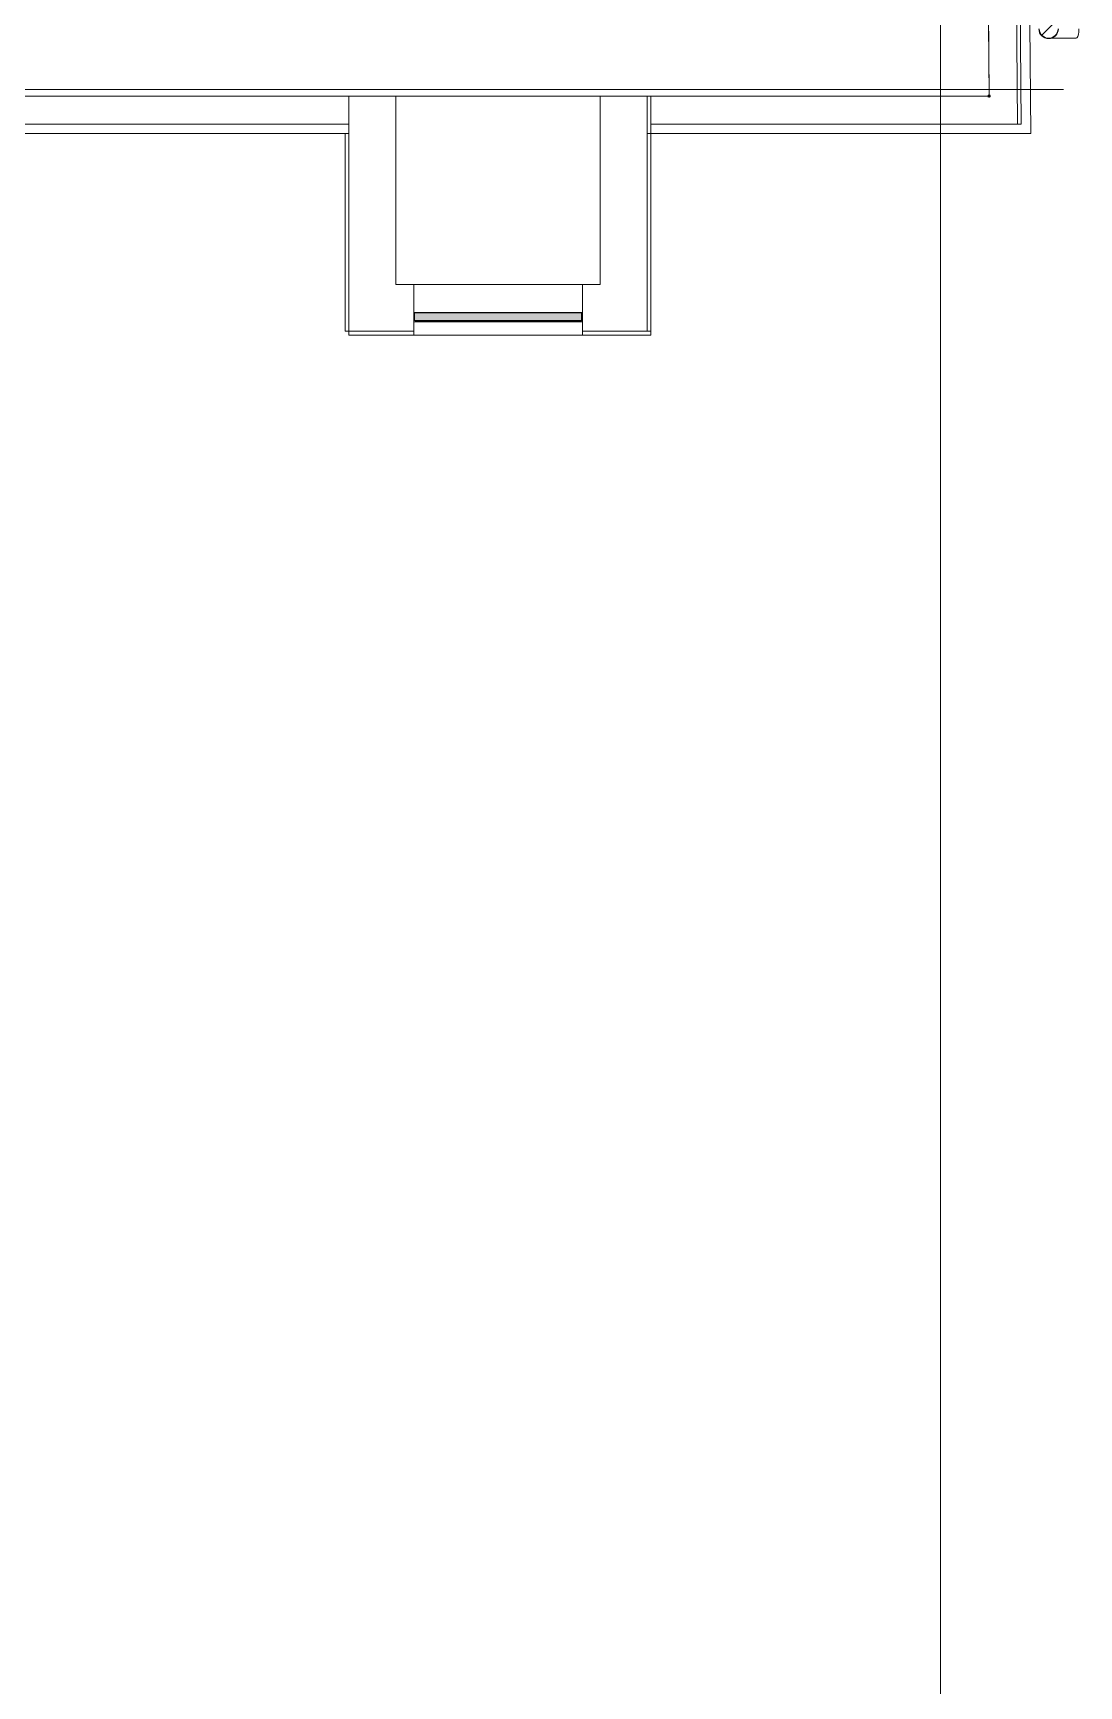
# Model space of a CAD drawing. Header units: millimetres. Extents: x -546 to 1681, y -650 to 1730.
# Drawn here: x 808.8 to 864.6, y 285.8 to 373.9 of the extents above; entities that cross this region are included whole.
import ezdxf

# ---------------------------------------------------------------- set-up
doc = ezdxf.new("R2010")
doc.units = ezdxf.units.MM

msp = doc.modelspace()

# ---------------------------------------------------------------- hatches: boundary and pattern name
h = msp.add_hatch(color=7)
h.dxf.hatch_style = 2
h.paths.add_polyline_path([(859.764, 370.426), (859.828, 370.453), (859.854, 370.516), (859.828, 370.58), (859.764, 370.606), (859.694, 370.58), (859.667, 370.516), (859.694, 370.453)])
at = {"true_color": 0x3d3d3d}
h = msp.add_hatch(color=250, dxfattribs=at)
h.dxf.hatch_style = 2
h.paths.add_polyline_path([(838.052, 358.977), (838.027, 358.952), (829.127, 358.952), (829.102, 358.977)])
h = msp.add_hatch(color=250, dxfattribs=at)
h.dxf.hatch_style = 2
h.paths.add_polyline_path([(838.027, 358.952), (838.027, 358.554), (829.127, 358.554), (829.127, 358.952)])
h = msp.add_hatch(color=250, dxfattribs=at)
h.dxf.hatch_style = 2
h.paths.add_polyline_path([(838.027, 358.554), (838, 358.527), (829.154, 358.527), (829.127, 358.554)])
h = msp.add_hatch(color=250, dxfattribs=at)
h.dxf.hatch_style = 2
h.paths.add_polyline_path([(837.577, 358.502), (829.577, 358.502), (829.552, 358.527), (837.602, 358.527)])
h = msp.add_hatch(color=250, dxfattribs=at)
h.dxf.hatch_style = 2
h.paths.add_polyline_path([(829.577, 358.477), (829.577, 358.502), (837.577, 358.502), (837.577, 358.477)])

# ---------------------------------------------------------------- linework, layer by layer
at = {"color": 7, "lineweight": 0}
for points in [[(857.173, 197.821), (857.173, 730.152)], [(857.173, 207.047), (857.173, 730.152)], [(859.757, 370.516), (859.663, 382.137)], [(859.67, 382.137), (859.764, 370.516)], [(861.17, 382.149), (861.276, 369.016)], [(861.476, 369.016), (861.37, 382.151)], [(861.98, 368.516), (861.87, 382.155)], [(863.455, 374.1), (863.445, 373.992), (863.414, 373.894), (863.366, 373.806), (863.303, 373.729), (863.226, 373.665), (863.138, 373.617), (863.04, 373.587), (862.935, 373.576), (862.831, 373.587), (862.734, 373.617), (862.646, 373.664), (862.569, 373.727), (862.506, 373.803), (862.457, 373.891), (862.427, 373.988), (862.415, 374.092)], [(863.435, 374.1), (863.425, 373.996), (863.396, 373.902), (863.35, 373.817), (863.289, 373.743), (863.215, 373.682), (863.13, 373.636), (863.036, 373.607), (862.935, 373.596), (862.835, 373.606), (862.742, 373.635), (862.657, 373.681), (862.583, 373.742), (862.522, 373.815), (862.476, 373.899), (862.446, 373.992), (862.435, 374.092)], [(862.574, 373.768), (863.267, 374.461)], [(863.093, 373.597), (863.069, 373.597)], [(863.12, 373.598), (863.093, 373.597)], [(863.15, 373.598), (863.12, 373.598)], [(863.182, 373.598), (863.15, 373.598)], [(863.215, 373.598), (863.182, 373.598)], [(863.251, 373.599), (863.215, 373.598)], [(863.289, 373.599), (863.251, 373.599)], [(863.328, 373.599), (863.289, 373.599)], [(863.369, 373.6), (863.328, 373.599)], [(863.412, 373.6), (863.369, 373.6)], [(863.457, 373.6), (863.412, 373.6)], [(863.503, 373.601), (863.457, 373.6)], [(863.55, 373.601), (863.503, 373.601)], [(863.599, 373.601), (863.55, 373.601)], [(863.65, 373.602), (863.599, 373.601)], [(863.701, 373.602), (863.65, 373.602)], [(863.754, 373.603), (863.701, 373.602)], [(863.808, 373.603), (863.754, 373.603)], [(863.863, 373.604), (863.808, 373.603)], [(863.919, 373.604), (863.863, 373.604)], [(863.976, 373.605), (863.919, 373.604)], [(863.976, 373.605), (864.401, 373.608)], [(864.552, 374.105), (864.55, 374.004), (864.541, 373.91), (864.528, 373.825), (864.509, 373.751), (864.487, 373.69), (864.461, 373.643), (864.432, 373.614), (864.401, 373.604)], [(187.211, 370.871), (863.726, 370.871)], [(202.529, 370.871), (863.726, 370.871)], [(796.34, 370.516), (859.757, 370.516)], [(825.627, 357.977), (825.627, 370.516)], [(828.127, 360.477), (828.127, 370.516)], [(839.027, 370.516), (839.027, 360.477)], [(841.527, 370.516), (841.527, 357.977)], [(841.727, 357.977), (841.727, 370.516)], [(825.627, 369.016), (797.844, 369.016)], [(798.346, 368.516), (825.427, 368.516)], [(825.427, 368.516), (825.427, 357.977)], [(825.627, 368.516), (825.427, 368.516)], [(841.527, 368.516), (861.98, 368.516)], [(841.727, 369.016), (861.476, 369.016)], [(829.077, 360.477), (828.127, 360.477)], [(829.077, 358.977), (829.077, 360.477)], [(829.077, 360.477), (838.077, 360.477)], [(839.027, 360.477), (838.077, 360.477)], [(838.077, 360.477), (838.077, 358.977)], [(829.077, 358.977), (829.102, 358.977)], [(829.077, 358.477), (829.077, 358.977)], [(829.102, 358.977), (829.127, 358.952)], [(829.102, 358.977), (838.052, 358.977)], [(829.127, 358.952), (829.127, 358.554)], [(838.027, 358.952), (829.127, 358.952)], [(838.027, 358.952), (838.052, 358.977)], [(838.027, 358.554), (838.027, 358.952)], [(838.052, 358.977), (838.077, 358.977)], [(838.077, 358.977), (838.077, 358.477)], [(825.427, 357.977), (825.627, 357.977)], [(829.077, 357.977), (825.627, 357.977)], [(825.627, 357.977), (825.627, 357.777)], [(841.727, 357.777), (825.627, 357.777)], [(829.077, 357.977), (829.077, 358.477)], [(829.577, 358.477), (829.077, 358.477)], [(829.077, 357.777), (829.077, 357.977)], [(829.127, 358.554), (829.154, 358.527)], [(838.027, 358.554), (829.127, 358.554)], [(829.154, 358.527), (829.552, 358.527)], [(829.552, 358.527), (829.577, 358.502)], [(829.552, 358.527), (837.602, 358.527)], [(829.577, 358.502), (829.577, 358.477)], [(837.577, 358.502), (829.577, 358.502)], [(837.577, 358.477), (829.577, 358.477)], [(837.577, 358.502), (837.602, 358.527)], [(837.577, 358.477), (837.577, 358.502)], [(838.077, 358.477), (837.577, 358.477)], [(837.602, 358.527), (838, 358.527)], [(838, 358.527), (838.027, 358.554)], [(838.077, 358.477), (838.077, 357.977)], [(838.077, 357.977), (839.027, 357.977)], [(838.077, 357.977), (838.077, 357.777)], [(839.027, 357.977), (841.527, 357.977)], [(841.727, 357.977), (841.527, 357.977)], [(841.727, 357.777), (841.727, 357.977)]]:
    msp.add_lwpolyline(points, dxfattribs=at)

doc.saveas('drawing.dxf')
